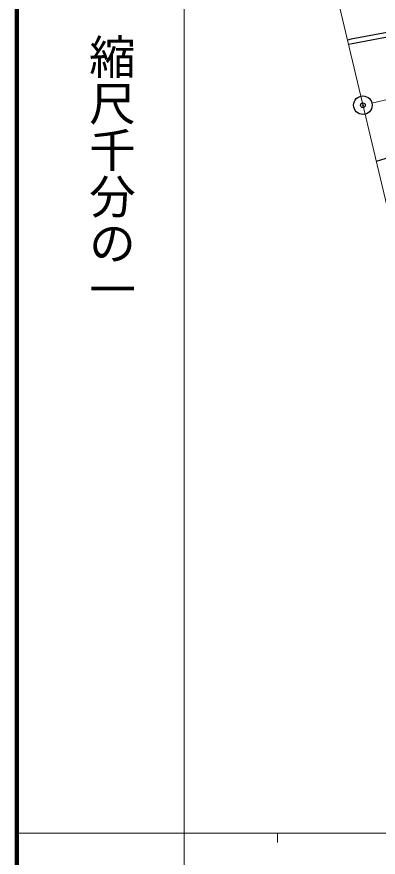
# Model space of a CAD drawing. Units: millimetres, scale not verified. Extents: x 40000 to 680000, y 20000 to 380000.
# Drawn here: x 40000 to 78834, y 202409 to 292812 of the extents above; entities that cross this region are included whole.
import ezdxf
from ezdxf.enums import TextEntityAlignment as Align

# ---------------------------------------------------------------- set-up
doc = ezdxf.new("R2010")
doc.units = ezdxf.units.MM
doc.header["$LTSCALE"] = 1000
doc.header["$PDMODE"] = 32
doc.header["$PDSIZE"] = 500
doc.linetypes.add('CHAIN', pattern=[18.5, 12, -1.5, 3.5, -1.5])
for name, color, linetype, lineweight in [('M-BGD', 7, 'Continuous', 25), ('M-BMK', 2, 'CHAIN', 13), ('M-BMK-LINE', 2, 'Continuous', 13), ('M-BMK-SRVR', 3, 'Continuous', 25), ('M-SUV', 7, 'Continuous', 13), ('M-TTL', 2, 'Continuous', 140)]:
    doc.layers.add(name, color=color, linetype=linetype, lineweight=lineweight)
doc.layers.add('M-OTRS', color=6, linetype='Continuous')
doc.styles.add('@ＭＳ ゴシック', font='')
doc.styles.get('@ＭＳ ゴシック').set_extended_font_data('@MS Gothic')

# ---------------------------------------------------------------- blocks, each defined once
blk = doc.blocks.new('BUHIN1')
at = {"color": 3, "linetype": 'Continuous', "lineweight": 25}
for radius in [995, 30]:
    blk.add_circle((0, 0), radius, dxfattribs=at)

msp = doc.modelspace()

# ---------------------------------------------------------------- linework, layer by layer
at = {"layer": 'M-BGD'}
for p, q in [((96357, 293744), (76042, 289921)), ((87735, 292630), (75937, 290410)), ((75937, 290410), (75526, 290311)), ((76042, 289921), (75641, 289825)), ((80026, 277667), (78629, 277235))]:
    msp.add_line(p, q, dxfattribs=at)
at = {"layer": 'M-BMK'}
msp.add_line((78162, 283535), (112968, 291795), dxfattribs=at)
at = {"layer": 'M-BMK-LINE'}
msp.add_line((62012, 347253), (88629, 235102), dxfattribs=at)
at = {"layer": 'M-OTRS'}
msp.add_point((77189, 283303), dxfattribs=at)
at = {"layer": 'M-SUV'}
for p, q in [((58000, 370000), (58000, 20000)), ((40000, 205000), (579000, 205000)), ((68000, 205000), (68000, 204000))]:
    msp.add_line(p, q, dxfattribs=at)
at = {"layer": 'M-TTL'}
msp.add_line((40000, 380000), (40000, 20000), dxfattribs=at)

# ---------------------------------------------------------------- block references
at = {"layer": 'M-BMK-SRVR', "rotation": 162.33687}
msp.add_blockref('BUHIN1', (77189, 283304), dxfattribs=at)

# ---------------------------------------------------------------- texts
at = {"layer": 'M-SUV', "style": '@ＭＳ ゴシック'}
msp.add_text('縮尺千分の一', height=3666, rotation=270, dxfattribs=at).set_placement((47277, 291030), align=Align.BOTTOM_LEFT)

doc.saveas('drawing.dxf')
